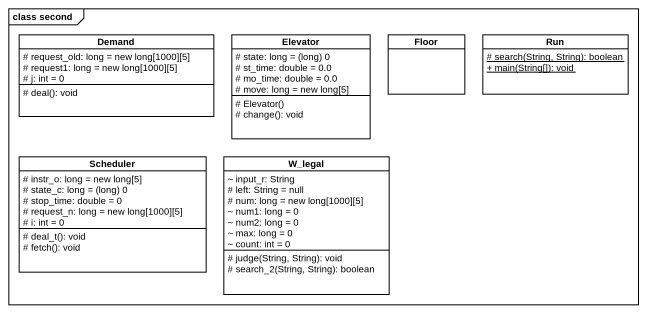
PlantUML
@startuml
mainframe class second
hide circle
hide empty members
skinparam classAttributeIconSize 0
class Demand {
  # request_old: long = new long[1000][5]
  # request1: long = new long[1000][5]
  # j: int = 0
  # deal(): void
}
class Elevator {
  {field} # state: long = (long) 0
  # st_time: double = 0.0
  # mo_time: double = 0.0
  # move: long = new long[5]
  # Elevator()
  # change(): void
}
class Floor
class Run {
  {static} # search(String, String): boolean
  {static} + main(String[]): void
}
class Scheduler {
  # instr_o: long = new long[5]
  {field} # state_c: long = (long) 0
  # stop_time: double = 0
  # request_n: long = new long[1000][5]
  # i: int = 0
  # deal_t(): void
  # fetch(): void
}
class W_legal {
  ~ input_r: String
  # left: String = null
  # num: long = new long[1000][5]
  ~ num1: long = 0
  ~ num2: long = 0
  ~ max: long = 0
  ~ count: int = 0
  # judge(String, String): void
  # search_2(String, String): boolean
}
@enduml
